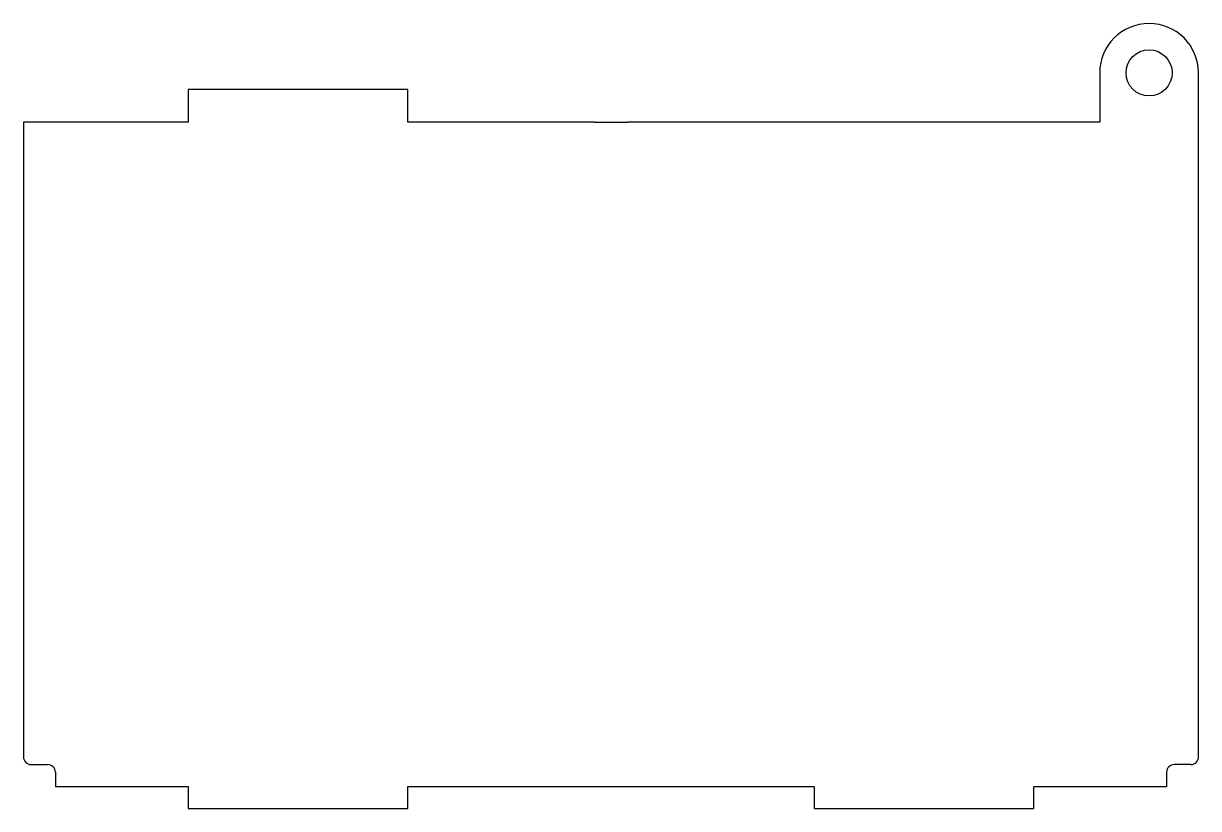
# Model space of a CAD drawing. Extents: x 20 to 128, y -2 to 70.
import ezdxf

# ---------------------------------------------------------------- set-up
doc = ezdxf.new("R2010")
doc.units = 0
doc.layers.get('0').update_dxf_attribs({"linetype": 'continuous'})

# ---------------------------------------------------------------- blocks, each defined once
blk = doc.blocks.new('FILLET009')
at = {"color": 0}
for p, q in [((118.5, 65), (118.5, 60.5)), ((127.5, 2.7), (127.5, 65)), ((35.5, 63.5), (35.5, 60.5)), ((55.5, 63.5), (35.5, 63.5)), ((55.5, 60.5), (55.5, 63.5)), ((20.5, 60.5), (20.5, 2.7)), ((35.5, 60.5), (20.5, 60.5)), ((72.5, 60.5), (55.5, 60.5)), ((72.5, 60.5), (75.5, 60.5)), ((118.5, 60.5), (75.5, 60.5)), ((21.2, 2), (22.7, 2)), ((23.4, 1.3), (23.4, 0)), ((124.6, 1.3), (124.6, 0)), ((126.8, 2), (125.3, 2)), ((23.4, 0), (35.5, 0)), ((35.5, 0), (35.5, -2)), ((55.5, -2), (55.5, 0)), ((55.5, 0), (72.5, 0)), ((72.5, 0), (75.5, 0)), ((75.5, 0), (92.5, 0)), ((92.5, 0), (92.5, -2)), ((112.5, -2), (112.5, 0)), ((112.5, 0), (124.6, 0)), ((35.5, -2), (55.5, -2)), ((92.5, -2), (112.5, -2))]:
    blk.add_line(p, q, dxfattribs=at)
blk.add_circle((123, 65), 2.1, dxfattribs=at)
for centre, radius, start, end in [((123, 65), 4.5, 0, -180), ((21.2, 2.7), 0.7, 180, -90), ((126.8, 2.7), 0.7, -90, 0), ((22.7, 1.3), 0.7, 0, 90), ((125.3, 1.3), 0.7, 90, -180)]:
    blk.add_arc(centre, radius, start, end, dxfattribs=at)

msp = doc.modelspace()

# ---------------------------------------------------------------- block references
at = {"color": 0}
msp.add_blockref('FILLET009', (0, 0), dxfattribs=at)

doc.saveas('drawing.dxf')
